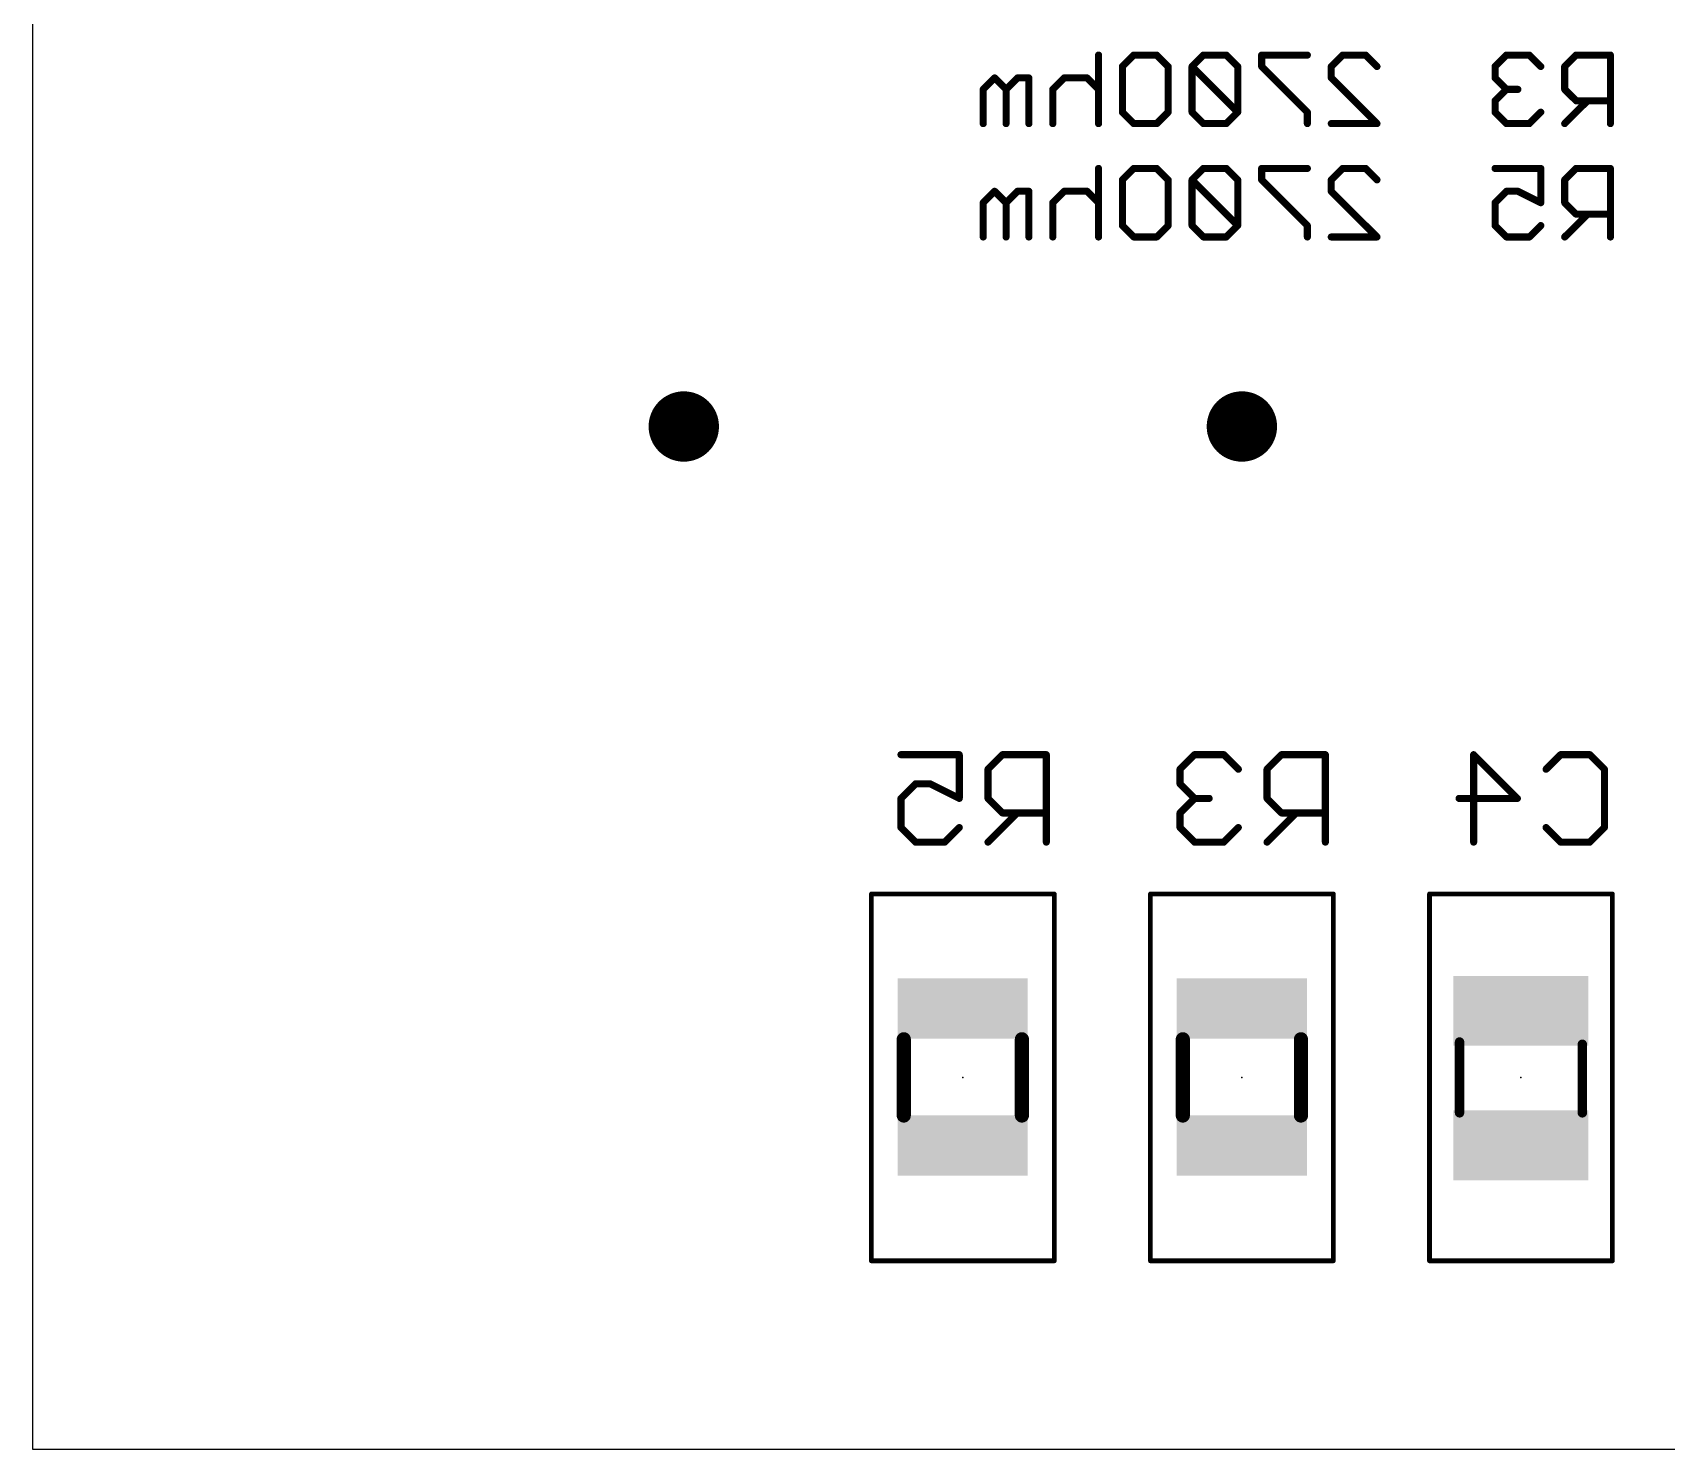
# Model space of a CAD drawing. Extents: x -7 to 70, y 0 to 116.
# Drawn here: x 0 to 17.56, y 0 to 15.24 of the extents above; entities that cross this region are included whole.
import ezdxf

# ---------------------------------------------------------------- set-up
doc = ezdxf.new("R2010")
doc.units = 0
for name, color, linetype in [('18', 94, 'CONTINUOUS'), ('20', 178, 'CONTINUOUS'), ('22', 250, 'CONTINUOUS'), ('24', 178, 'CONTINUOUS'), ('26', 250, 'CONTINUOUS'), ('40', 174, 'CONTINUOUS'), ('52', 6, 'CONTINUOUS')]:
    doc.layers.add(name, color=color, linetype=linetype)

# ---------------------------------------------------------------- blocks, each defined once
blk = doc.blocks.new('RECT')
blk.add_solid([(-0.5, -0.5), (0.5, -0.5), (-0.5, 0.5), (0.5, 0.5)])
blk = doc.blocks.new('ROUNDV')
at = {"const_width": 0.5}
blk.add_lwpolyline([(0, -0.25, 1), (0, 0.25, 1), (0, -0.25)], format="xyb", dxfattribs=at)

msp = doc.modelspace()

# ---------------------------------------------------------------- linework, layer by layer
at = {"layer": '20'}
for p, q in [((0, 0), (0, 47)), ((50.5, 0), (0, 0))]:
    msp.add_line(p, q, dxfattribs=at)
at = {"layer": '24'}
for p in [(10, 4), (13, 4), (16, 4)]:
    msp.add_point(p, dxfattribs=at)
at = {"layer": '26', "const_width": 0.0762}
for points in [[(11.4587, 14.9945), (11.4587, 14.2573)], [(11.7157, 14.8717), (11.8385, 14.9945)], [(11.8385, 14.9945), (12.0843, 14.9945)], [(12.0843, 14.9945), (12.2071, 14.8717)], [(12.5869, 14.9945), (12.4641, 14.8717)], [(12.8327, 14.9945), (12.5869, 14.9945)], [(12.9556, 14.8717), (12.8327, 14.9945)], [(13.704, 14.9945), (13.2125, 14.9945)], [(13.2125, 14.9945), (13.2125, 14.8717)], [(13.9609, 14.8717), (14.0838, 14.9945)], [(14.0838, 14.9945), (14.3295, 14.9945)], [(14.3295, 14.9945), (14.4524, 14.8717)], [(15.8449, 14.9945), (15.722, 14.8717)], [(16.0906, 14.9945), (15.8449, 14.9945)], [(16.2135, 14.8717), (16.0906, 14.9945)], [(16.5933, 14.9945), (16.4704, 14.8717)], [(16.9619, 14.9945), (16.5933, 14.9945)], [(16.9619, 14.2573), (16.9619, 14.9945)], [(10.3417, 14.7488), (10.2188, 14.6259)], [(10.4646, 14.6259), (10.3417, 14.7488)], [(10.5874, 14.7488), (10.4646, 14.6259)], [(10.7103, 14.7488), (10.5874, 14.7488)], [(10.7103, 14.2573), (10.7103, 14.7488)], [(11.0901, 14.7488), (10.9672, 14.6259)], [(11.3359, 14.7488), (11.0901, 14.7488)], [(11.4587, 14.6259), (11.3359, 14.7488)], [(11.7157, 14.3802), (11.7157, 14.8717)], [(12.2071, 14.8717), (12.2071, 14.3802)], [(12.4641, 14.8717), (12.4641, 14.3802)], [(12.9556, 14.3802), (12.4641, 14.8717)], [(12.9556, 14.3802), (12.9556, 14.8717)], [(13.2125, 14.8717), (13.704, 14.3802)], [(13.9609, 14.7488), (13.9609, 14.8717)], [(14.4524, 14.2573), (13.9609, 14.7488)], [(15.722, 14.8717), (15.722, 14.7488)], [(15.722, 14.7488), (15.8449, 14.6259)], [(16.4704, 14.8717), (16.4704, 14.6259)], [(10.2188, 14.6259), (10.2188, 14.2573)], [(10.4646, 14.6259), (10.4646, 14.2573)], [(10.9672, 14.6259), (10.9672, 14.2573)], [(15.8449, 14.6259), (15.722, 14.503)], [(15.8449, 14.6259), (15.9677, 14.6259)], [(16.4704, 14.6259), (16.5933, 14.503)], [(11.8385, 14.2573), (11.7157, 14.3802)], [(12.2071, 14.3802), (12.0843, 14.2573)], [(12.4641, 14.3802), (12.5869, 14.2573)], [(12.8327, 14.2573), (12.9556, 14.3802)], [(13.704, 14.3802), (13.704, 14.2573)], [(15.722, 14.503), (15.722, 14.3802)], [(15.722, 14.3802), (15.8449, 14.2573)], [(16.0906, 14.2573), (16.2135, 14.3802)], [(16.7162, 14.503), (16.4704, 14.2573)], [(16.5933, 14.503), (16.9619, 14.503)], [(12.0843, 14.2573), (11.8385, 14.2573)], [(12.5869, 14.2573), (12.8327, 14.2573)], [(13.9609, 14.2573), (14.4524, 14.2573)], [(15.8449, 14.2573), (16.0906, 14.2573)], [(11.4587, 13.7753), (11.4587, 13.0381)], [(11.7157, 13.6525), (11.8385, 13.7753)], [(11.8385, 13.7753), (12.0843, 13.7753)], [(12.0843, 13.7753), (12.2071, 13.6525)], [(12.5869, 13.7753), (12.4641, 13.6525)], [(12.8327, 13.7753), (12.5869, 13.7753)], [(12.9556, 13.6525), (12.8327, 13.7753)], [(13.704, 13.7753), (13.2125, 13.7753)], [(13.2125, 13.7753), (13.2125, 13.6525)], [(13.9609, 13.6525), (14.0838, 13.7753)], [(14.0838, 13.7753), (14.3295, 13.7753)], [(14.3295, 13.7753), (14.4524, 13.6525)], [(15.722, 13.7753), (16.2135, 13.7753)], [(16.2135, 13.7753), (16.2135, 13.4067)], [(16.5933, 13.7753), (16.4704, 13.6525)], [(16.9619, 13.7753), (16.5933, 13.7753)], [(16.9619, 13.0381), (16.9619, 13.7753)], [(10.3417, 13.5296), (10.2188, 13.4067)], [(10.4646, 13.4067), (10.3417, 13.5296)], [(10.5874, 13.5296), (10.4646, 13.4067)], [(10.7103, 13.5296), (10.5874, 13.5296)], [(10.7103, 13.0381), (10.7103, 13.5296)], [(11.0901, 13.5296), (10.9672, 13.4067)], [(11.3359, 13.5296), (11.0901, 13.5296)], [(11.4587, 13.4067), (11.3359, 13.5296)], [(11.7157, 13.161), (11.7157, 13.6525)], [(12.2071, 13.6525), (12.2071, 13.161)], [(12.4641, 13.6525), (12.4641, 13.161)], [(12.9556, 13.161), (12.4641, 13.6525)], [(12.9556, 13.161), (12.9556, 13.6525)], [(13.2125, 13.6525), (13.704, 13.161)], [(13.9609, 13.5296), (13.9609, 13.6525)], [(14.4524, 13.0381), (13.9609, 13.5296)], [(15.8449, 13.5296), (15.722, 13.4067)], [(15.9677, 13.5296), (15.8449, 13.5296)], [(16.2135, 13.4067), (15.9677, 13.5296)], [(16.4704, 13.6525), (16.4704, 13.4067)], [(10.2188, 13.4067), (10.2188, 13.0381)], [(10.4646, 13.4067), (10.4646, 13.0381)], [(10.9672, 13.4067), (10.9672, 13.0381)], [(15.722, 13.4067), (15.722, 13.161)], [(16.4704, 13.4067), (16.5933, 13.2838)], [(11.8385, 13.0381), (11.7157, 13.161)], [(12.2071, 13.161), (12.0843, 13.0381)], [(12.4641, 13.161), (12.5869, 13.0381)], [(12.8327, 13.0381), (12.9556, 13.161)], [(13.704, 13.161), (13.704, 13.0381)], [(15.722, 13.161), (15.8449, 13.0381)], [(16.0906, 13.0381), (16.2135, 13.161)], [(16.7162, 13.2838), (16.4704, 13.0381)], [(16.5933, 13.2838), (16.9619, 13.2838)], [(12.0843, 13.0381), (11.8385, 13.0381)], [(12.5869, 13.0381), (12.8327, 13.0381)], [(13.9609, 13.0381), (14.4524, 13.0381)], [(15.8449, 13.0381), (16.0906, 13.0381)], [(9.3348, 7.4707), (9.9619, 7.4707)], [(9.9619, 7.4707), (9.9619, 7.0004)], [(10.4271, 7.4707), (10.2704, 7.3139)], [(10.8974, 7.4707), (10.4271, 7.4707)], [(10.8974, 6.5301), (10.8974, 7.4707)], [(12.4916, 7.4707), (12.3348, 7.3139)], [(12.8051, 7.4707), (12.4916, 7.4707)], [(12.9619, 7.3139), (12.8051, 7.4707)], [(13.4271, 7.4707), (13.2704, 7.3139)], [(13.8974, 7.4707), (13.4271, 7.4707)], [(13.8974, 6.5301), (13.8974, 7.4707)], [(15.4916, 6.5301), (15.4916, 7.4707)], [(15.4916, 7.4707), (15.9619, 7.0004)], [(16.2704, 7.3139), (16.4271, 7.4707)], [(16.4271, 7.4707), (16.7407, 7.4707)], [(16.7407, 7.4707), (16.8974, 7.3139)], [(10.2704, 7.3139), (10.2704, 7.0004)], [(12.3348, 7.3139), (12.3348, 7.1572)], [(13.2704, 7.3139), (13.2704, 7.0004)], [(16.8974, 7.3139), (16.8974, 6.6869)], [(9.4916, 7.1572), (9.3348, 7.0004)], [(9.3348, 7.0004), (9.3348, 6.6869)], [(9.6484, 7.1572), (9.4916, 7.1572)], [(9.9619, 7.0004), (9.6484, 7.1572)], [(10.2704, 7.0004), (10.4271, 6.8436)], [(12.3348, 7.1572), (12.4916, 7.0004)], [(12.4916, 7.0004), (12.3348, 6.8436)], [(12.4916, 7.0004), (12.6484, 7.0004)], [(13.2704, 7.0004), (13.4271, 6.8436)], [(15.9619, 7.0004), (15.3348, 7.0004)], [(10.5839, 6.8436), (10.2704, 6.5301)], [(10.4271, 6.8436), (10.8974, 6.8436)], [(12.3348, 6.8436), (12.3348, 6.6869)], [(13.5839, 6.8436), (13.2704, 6.5301)], [(13.4271, 6.8436), (13.8974, 6.8436)], [(9.3348, 6.6869), (9.4916, 6.5301)], [(9.8051, 6.5301), (9.9619, 6.6869)], [(12.3348, 6.6869), (12.4916, 6.5301)], [(12.8051, 6.5301), (12.9619, 6.6869)], [(16.4271, 6.5301), (16.2704, 6.6869)], [(16.8974, 6.6869), (16.7407, 6.5301)], [(9.4916, 6.5301), (9.8051, 6.5301)], [(12.4916, 6.5301), (12.8051, 6.5301)], [(16.7407, 6.5301), (16.4271, 6.5301)]]:
    msp.add_lwpolyline(points, dxfattribs=at)
at = {"layer": '26', "const_width": 0.0381}
for points in [[(11.4778, 14.9945, 1), (11.4397, 14.9945)], [(11.8385, 15.0136, 1), (11.8385, 14.9755)], [(11.852, 14.9811, 1), (11.8251, 15.008)], [(12.0977, 15.008, 1), (12.0708, 14.9811)], [(12.0843, 14.9755, 1), (12.0843, 15.0136)], [(12.5869, 15.0136, 1), (12.5869, 14.9755)], [(12.6004, 14.9811, 1), (12.5735, 15.008)], [(12.8462, 15.008, 1), (12.8192, 14.9811)], [(12.8327, 14.9755, 1), (12.8327, 15.0136)], [(13.2125, 15.0136, 1), (13.2125, 14.9755)], [(13.2315, 14.9945, 1), (13.1934, 14.9945)], [(13.704, 14.9755, 1), (13.704, 15.0136)], [(14.0838, 15.0136, 1), (14.0838, 14.9755)], [(14.0973, 14.9811, 1), (14.0703, 15.008)], [(14.343, 15.008, 1), (14.3161, 14.9811)], [(14.3295, 14.9755, 1), (14.3295, 15.0136)], [(15.8449, 15.0136, 1), (15.8449, 14.9755)], [(15.8583, 14.9811, 1), (15.8314, 15.008)], [(16.1041, 15.008, 1), (16.0771, 14.9811)], [(16.0906, 14.9755, 1), (16.0906, 15.0136)], [(16.5933, 15.0136, 1), (16.5933, 14.9755)], [(16.6068, 14.9811, 1), (16.5798, 15.008)], [(16.9809, 14.9945, 1), (16.9428, 14.9945)], [(16.9619, 14.9755, 1), (16.9619, 15.0136)], [(10.3552, 14.7623, 1), (10.3282, 14.7353)], [(10.3552, 14.7353, 1), (10.3282, 14.7623)], [(10.5874, 14.7678, 1), (10.5874, 14.7297)], [(10.6009, 14.7353, 1), (10.574, 14.7623)], [(10.7294, 14.7488, 1), (10.6913, 14.7488)], [(10.7103, 14.7297, 1), (10.7103, 14.7678)], [(11.0901, 14.7678, 1), (11.0901, 14.7297)], [(11.1036, 14.7353, 1), (11.0766, 14.7623)], [(11.3493, 14.7623, 1), (11.3224, 14.7353)], [(11.3359, 14.7297, 1), (11.3359, 14.7678)], [(11.7347, 14.8717, 1), (11.6966, 14.8717)], [(11.7022, 14.8851, 1), (11.7291, 14.8582)], [(12.2262, 14.8717, 1), (12.1881, 14.8717)], [(12.1937, 14.8582, 1), (12.2206, 14.8851)], [(12.4831, 14.8717, 1), (12.445, 14.8717)], [(12.4775, 14.8851, 1), (12.4506, 14.8582)], [(12.4506, 14.8851, 1), (12.4775, 14.8582)], [(12.9746, 14.8717, 1), (12.9365, 14.8717)], [(12.9421, 14.8582, 1), (12.969, 14.8851)], [(13.226, 14.8851, 1), (13.199, 14.8582)], [(13.1934, 14.8717, 1), (13.2315, 14.8717)], [(13.9474, 14.8851, 1), (13.9744, 14.8582)], [(13.9744, 14.7623, 1), (13.9474, 14.7353)], [(13.98, 14.8717, 1), (13.9419, 14.8717)], [(13.9419, 14.7488, 1), (13.98, 14.7488)], [(14.4389, 14.8582, 1), (14.4659, 14.8851)], [(15.7411, 14.8717, 1), (15.703, 14.8717)], [(15.7085, 14.8851, 1), (15.7355, 14.8582)], [(15.7355, 14.7623, 1), (15.7085, 14.7353)], [(15.703, 14.7488, 1), (15.7411, 14.7488)], [(16.2, 14.8582, 1), (16.227, 14.8851)], [(16.4895, 14.8717, 1), (16.4514, 14.8717)], [(16.4569, 14.8851, 1), (16.4839, 14.8582)], [(10.2379, 14.6259, 1), (10.1998, 14.6259)], [(10.2054, 14.6394, 1), (10.2323, 14.6124)], [(10.4836, 14.6259, 1), (10.4455, 14.6259)], [(10.4511, 14.6394, 1), (10.478, 14.6124)], [(10.4511, 14.6124, 1), (10.478, 14.6394)], [(10.9863, 14.6259, 1), (10.9482, 14.6259)], [(10.9538, 14.6394, 1), (10.9807, 14.6124)], [(11.4453, 14.6124, 1), (11.4722, 14.6394)], [(15.8449, 14.645, 1), (15.8449, 14.6069)], [(15.8583, 14.6124, 1), (15.8314, 14.6394)], [(15.8314, 14.6124, 1), (15.8583, 14.6394)], [(15.9677, 14.6069, 1), (15.9677, 14.645)], [(16.4839, 14.6394, 1), (16.4569, 14.6124)], [(16.4514, 14.6259, 1), (16.4895, 14.6259)], [(11.7291, 14.3936, 1), (11.7022, 14.3667)], [(12.2206, 14.3667, 1), (12.1937, 14.3936)], [(12.4775, 14.3936, 1), (12.4506, 14.3667)], [(12.969, 14.3667, 1), (12.9421, 14.3936)], [(12.9421, 14.3667, 1), (12.969, 14.3936)], [(13.723, 14.3802, 1), (13.6849, 14.3802)], [(13.6905, 14.3667, 1), (13.7174, 14.3936)], [(15.7411, 14.503, 1), (15.703, 14.503)], [(15.7085, 14.5165, 1), (15.7355, 14.4896)], [(15.7355, 14.3936, 1), (15.7085, 14.3667)], [(16.227, 14.3667, 1), (16.2, 14.3936)], [(16.5933, 14.5221, 1), (16.5933, 14.484)], [(16.5798, 14.4896, 1), (16.6068, 14.5165)], [(16.7296, 14.4896, 1), (16.7027, 14.5165)], [(16.9619, 14.484, 1), (16.9619, 14.5221)], [(10.1998, 14.2573, 1), (10.2379, 14.2573)], [(10.4455, 14.2573, 1), (10.4836, 14.2573)], [(10.6913, 14.2573, 1), (10.7294, 14.2573)], [(10.9482, 14.2573, 1), (10.9863, 14.2573)], [(11.4397, 14.2573, 1), (11.4778, 14.2573)], [(11.6966, 14.3802, 1), (11.7347, 14.3802)], [(11.8385, 14.2764, 1), (11.8385, 14.2383)], [(11.8251, 14.2438, 1), (11.852, 14.2708)], [(12.0708, 14.2708, 1), (12.0977, 14.2438)], [(12.0843, 14.2383, 1), (12.0843, 14.2764)], [(12.1881, 14.3802, 1), (12.2262, 14.3802)], [(12.445, 14.3802, 1), (12.4831, 14.3802)], [(12.5869, 14.2764, 1), (12.5869, 14.2383)], [(12.5735, 14.2438, 1), (12.6004, 14.2708)], [(12.8192, 14.2708, 1), (12.8462, 14.2438)], [(12.8327, 14.2383, 1), (12.8327, 14.2764)], [(12.9365, 14.3802, 1), (12.9746, 14.3802)], [(13.6849, 14.2573, 1), (13.723, 14.2573)], [(13.9609, 14.2764, 1), (13.9609, 14.2383)], [(14.4389, 14.2438, 1), (14.4659, 14.2708)], [(14.4524, 14.2383, 1), (14.4524, 14.2764)], [(15.703, 14.3802, 1), (15.7411, 14.3802)], [(15.8449, 14.2764, 1), (15.8449, 14.2383)], [(15.8314, 14.2438, 1), (15.8583, 14.2708)], [(16.0771, 14.2708, 1), (16.1041, 14.2438)], [(16.0906, 14.2383, 1), (16.0906, 14.2764)], [(16.4569, 14.2708, 1), (16.4839, 14.2438)], [(16.9428, 14.2573, 1), (16.9809, 14.2573)], [(11.4778, 13.7753, 1), (11.4397, 13.7753)], [(11.8385, 13.7944, 1), (11.8385, 13.7563)], [(11.852, 13.7619, 1), (11.8251, 13.7888)], [(12.0977, 13.7888, 1), (12.0708, 13.7619)], [(12.0843, 13.7563, 1), (12.0843, 13.7944)], [(12.5869, 13.7944, 1), (12.5869, 13.7563)], [(12.6004, 13.7619, 1), (12.5735, 13.7888)], [(12.8462, 13.7888, 1), (12.8192, 13.7619)], [(12.8327, 13.7563, 1), (12.8327, 13.7944)], [(13.2125, 13.7944, 1), (13.2125, 13.7563)], [(13.2315, 13.7753, 1), (13.1934, 13.7753)], [(13.704, 13.7563, 1), (13.704, 13.7944)], [(14.0838, 13.7944, 1), (14.0838, 13.7563)], [(14.0973, 13.7619, 1), (14.0703, 13.7888)], [(14.343, 13.7888, 1), (14.3161, 13.7619)], [(14.3295, 13.7563, 1), (14.3295, 13.7944)], [(15.722, 13.7944, 1), (15.722, 13.7563)], [(16.2325, 13.7753, 1), (16.1944, 13.7753)], [(16.2135, 13.7563, 1), (16.2135, 13.7944)], [(16.5933, 13.7944, 1), (16.5933, 13.7563)], [(16.6068, 13.7619, 1), (16.5798, 13.7888)], [(16.9809, 13.7753, 1), (16.9428, 13.7753)], [(16.9619, 13.7563, 1), (16.9619, 13.7944)], [(10.3552, 13.5431, 1), (10.3282, 13.5161)], [(10.3552, 13.5161, 1), (10.3282, 13.5431)], [(10.5874, 13.5486, 1), (10.5874, 13.5105)], [(10.6009, 13.5161, 1), (10.574, 13.5431)], [(10.7294, 13.5296, 1), (10.6913, 13.5296)], [(10.7103, 13.5105, 1), (10.7103, 13.5486)], [(11.0901, 13.5486, 1), (11.0901, 13.5105)], [(11.1036, 13.5161, 1), (11.0766, 13.5431)], [(11.3493, 13.5431, 1), (11.3224, 13.5161)], [(11.3359, 13.5105, 1), (11.3359, 13.5486)], [(11.7347, 13.6525, 1), (11.6966, 13.6525)], [(11.7022, 13.6659, 1), (11.7291, 13.639)], [(12.2262, 13.6525, 1), (12.1881, 13.6525)], [(12.1937, 13.639, 1), (12.2206, 13.6659)], [(12.4831, 13.6525, 1), (12.445, 13.6525)], [(12.4775, 13.6659, 1), (12.4506, 13.639)], [(12.4506, 13.6659, 1), (12.4775, 13.639)], [(12.9746, 13.6525, 1), (12.9365, 13.6525)], [(12.9421, 13.639, 1), (12.969, 13.6659)], [(13.226, 13.6659, 1), (13.199, 13.639)], [(13.1934, 13.6525, 1), (13.2315, 13.6525)], [(13.9474, 13.6659, 1), (13.9744, 13.639)], [(13.9744, 13.5431, 1), (13.9474, 13.5161)], [(13.98, 13.6525, 1), (13.9419, 13.6525)], [(13.9419, 13.5296, 1), (13.98, 13.5296)], [(14.4389, 13.639, 1), (14.4659, 13.6659)], [(15.8449, 13.5486, 1), (15.8449, 13.5105)], [(15.8583, 13.5161, 1), (15.8314, 13.5431)], [(15.9763, 13.5466, 1), (15.9592, 13.5125)], [(15.9677, 13.5105, 1), (15.9677, 13.5486)], [(16.4895, 13.6525, 1), (16.4514, 13.6525)], [(16.4569, 13.6659, 1), (16.4839, 13.639)], [(10.2379, 13.4067, 1), (10.1998, 13.4067)], [(10.2054, 13.4202, 1), (10.2323, 13.3932)], [(10.4836, 13.4067, 1), (10.4455, 13.4067)], [(10.4511, 13.4202, 1), (10.478, 13.3932)], [(10.4511, 13.3932, 1), (10.478, 13.4202)], [(10.9863, 13.4067, 1), (10.9482, 13.4067)], [(10.9538, 13.4202, 1), (10.9807, 13.3932)], [(11.4453, 13.3932, 1), (11.4722, 13.4202)], [(15.7411, 13.4067, 1), (15.703, 13.4067)], [(15.7085, 13.4202, 1), (15.7355, 13.3932)], [(16.1944, 13.4067, 1), (16.2325, 13.4067)], [(16.205, 13.3897, 1), (16.222, 13.4238)], [(16.4839, 13.4202, 1), (16.4569, 13.3932)], [(16.4514, 13.4067, 1), (16.4895, 13.4067)], [(11.7291, 13.1744, 1), (11.7022, 13.1475)], [(11.6966, 13.161, 1), (11.7347, 13.161)], [(12.1881, 13.161, 1), (12.2262, 13.161)], [(12.2206, 13.1475, 1), (12.1937, 13.1744)], [(12.4775, 13.1744, 1), (12.4506, 13.1475)], [(12.445, 13.161, 1), (12.4831, 13.161)], [(12.9365, 13.161, 1), (12.9746, 13.161)], [(12.969, 13.1475, 1), (12.9421, 13.1744)], [(12.9421, 13.1475, 1), (12.969, 13.1744)], [(13.723, 13.161, 1), (13.6849, 13.161)], [(13.6905, 13.1475, 1), (13.7174, 13.1744)], [(15.7355, 13.1744, 1), (15.7085, 13.1475)], [(15.703, 13.161, 1), (15.7411, 13.161)], [(16.227, 13.1475, 1), (16.2, 13.1744)], [(16.5933, 13.3029, 1), (16.5933, 13.2648)], [(16.5798, 13.2704, 1), (16.6068, 13.2973)], [(16.7296, 13.2704, 1), (16.7027, 13.2973)], [(16.9619, 13.2648, 1), (16.9619, 13.3029)], [(10.1998, 13.0381, 1), (10.2379, 13.0381)], [(10.4455, 13.0381, 1), (10.4836, 13.0381)], [(10.6913, 13.0381, 1), (10.7294, 13.0381)], [(10.9482, 13.0381, 1), (10.9863, 13.0381)], [(11.4397, 13.0381, 1), (11.4778, 13.0381)], [(11.8385, 13.0572, 1), (11.8385, 13.0191)], [(11.8251, 13.0246, 1), (11.852, 13.0516)], [(12.0708, 13.0516, 1), (12.0977, 13.0246)], [(12.0843, 13.0191, 1), (12.0843, 13.0572)], [(12.5869, 13.0572, 1), (12.5869, 13.0191)], [(12.5735, 13.0246, 1), (12.6004, 13.0516)], [(12.8192, 13.0516, 1), (12.8462, 13.0246)], [(12.8327, 13.0191, 1), (12.8327, 13.0572)], [(13.6849, 13.0381, 1), (13.723, 13.0381)], [(13.9609, 13.0572, 1), (13.9609, 13.0191)], [(14.4389, 13.0246, 1), (14.4659, 13.0516)], [(14.4524, 13.0191, 1), (14.4524, 13.0572)], [(15.8449, 13.0572, 1), (15.8449, 13.0191)], [(15.8314, 13.0246, 1), (15.8583, 13.0516)], [(16.0771, 13.0516, 1), (16.1041, 13.0246)], [(16.0906, 13.0191, 1), (16.0906, 13.0572)], [(16.4569, 13.0516, 1), (16.4839, 13.0246)], [(16.9428, 13.0381, 1), (16.9809, 13.0381)], [(9.3348, 7.4898, 1), (9.3348, 7.4517)], [(9.9809, 7.4707, 1), (9.9428, 7.4707)], [(9.9619, 7.4517, 1), (9.9619, 7.4898)], [(10.4271, 7.4898, 1), (10.4271, 7.4517)], [(10.4406, 7.4572, 1), (10.4136, 7.4842)], [(10.9165, 7.4707, 1), (10.8784, 7.4707)], [(10.8974, 7.4517, 1), (10.8974, 7.4898)], [(12.4916, 7.4898, 1), (12.4916, 7.4517)], [(12.5051, 7.4572, 1), (12.4781, 7.4842)], [(12.8186, 7.4842, 1), (12.7917, 7.4572)], [(12.8051, 7.4517, 1), (12.8051, 7.4898)], [(13.4271, 7.4898, 1), (13.4271, 7.4517)], [(13.4406, 7.4572, 1), (13.4136, 7.4842)], [(13.9165, 7.4707, 1), (13.8784, 7.4707)], [(13.8974, 7.4517, 1), (13.8974, 7.4898)], [(15.5107, 7.4707, 1), (15.4726, 7.4707)], [(15.5051, 7.4842, 1), (15.4781, 7.4572)], [(16.4271, 7.4898, 1), (16.4271, 7.4517)], [(16.4406, 7.4572, 1), (16.4136, 7.4842)], [(16.7541, 7.4842, 1), (16.7272, 7.4572)], [(16.7407, 7.4517, 1), (16.7407, 7.4898)], [(10.2894, 7.3139, 1), (10.2513, 7.3139)], [(10.2569, 7.3274, 1), (10.2838, 7.3005)], [(12.3539, 7.3139, 1), (12.3158, 7.3139)], [(12.3214, 7.3274, 1), (12.3483, 7.3005)], [(12.9484, 7.3005, 1), (12.9754, 7.3274)], [(13.2894, 7.3139, 1), (13.2513, 7.3139)], [(13.2569, 7.3274, 1), (13.2838, 7.3005)], [(16.2569, 7.3274, 1), (16.2838, 7.3005)], [(16.9165, 7.3139, 1), (16.8784, 7.3139)], [(16.8839, 7.3005, 1), (16.9109, 7.3274)], [(9.3539, 7.0004, 1), (9.3158, 7.0004)], [(9.3214, 7.0139, 1), (9.3483, 6.9869)], [(9.4916, 7.1762, 1), (9.4916, 7.1381)], [(9.5051, 7.1437, 1), (9.4781, 7.1706)], [(9.6569, 7.1742, 1), (9.6398, 7.1401)], [(9.6484, 7.1381, 1), (9.6484, 7.1762)], [(9.9534, 6.9834, 1), (9.9704, 7.0174)], [(10.2838, 7.0139, 1), (10.2569, 6.9869)], [(12.3158, 7.1572, 1), (12.3539, 7.1572)], [(12.3483, 7.1706, 1), (12.3214, 7.1437)], [(12.4916, 7.0194, 1), (12.4916, 6.9813)], [(12.5051, 6.9869, 1), (12.4781, 7.0139)], [(12.4781, 6.9869, 1), (12.5051, 7.0139)], [(12.6484, 6.9813, 1), (12.6484, 7.0194)], [(13.2838, 7.0139, 1), (13.2569, 6.9869)], [(15.3348, 7.0194, 1), (15.3348, 6.9813)], [(15.9484, 6.9869, 1), (15.9754, 7.0139)], [(15.9619, 6.9813, 1), (15.9619, 7.0194)], [(9.9428, 7.0004, 1), (9.9809, 7.0004)], [(10.2513, 7.0004, 1), (10.2894, 7.0004)], [(10.4271, 6.8627, 1), (10.4271, 6.8246)], [(10.4136, 6.8302, 1), (10.4406, 6.8571)], [(10.5974, 6.8302, 1), (10.5704, 6.8571)], [(10.8974, 6.8246, 1), (10.8974, 6.8627)], [(12.3539, 6.8436, 1), (12.3158, 6.8436)], [(12.3214, 6.8571, 1), (12.3483, 6.8302)], [(13.2513, 7.0004, 1), (13.2894, 7.0004)], [(13.4271, 6.8627, 1), (13.4271, 6.8246)], [(13.4136, 6.8302, 1), (13.4406, 6.8571)], [(13.5974, 6.8302, 1), (13.5704, 6.8571)], [(13.8974, 6.8246, 1), (13.8974, 6.8627)], [(9.3158, 6.6869, 1), (9.3539, 6.6869)], [(9.3483, 6.7003, 1), (9.3214, 6.6734)], [(9.9754, 6.6734, 1), (9.9484, 6.7003)], [(12.3158, 6.6869, 1), (12.3539, 6.6869)], [(12.3483, 6.7003, 1), (12.3214, 6.6734)], [(12.9754, 6.6734, 1), (12.9484, 6.7003)], [(16.2838, 6.7003, 1), (16.2569, 6.6734)], [(16.8784, 6.6869, 1), (16.9165, 6.6869)], [(16.9109, 6.6734, 1), (16.8839, 6.7003)], [(9.4916, 6.5492, 1), (9.4916, 6.5111)], [(9.4781, 6.5166, 1), (9.5051, 6.5436)], [(9.7917, 6.5436, 1), (9.8186, 6.5166)], [(9.8051, 6.5111, 1), (9.8051, 6.5492)], [(10.2569, 6.5436, 1), (10.2838, 6.5166)], [(10.8784, 6.5301, 1), (10.9165, 6.5301)], [(12.4916, 6.5492, 1), (12.4916, 6.5111)], [(12.4781, 6.5166, 1), (12.5051, 6.5436)], [(12.7917, 6.5436, 1), (12.8186, 6.5166)], [(12.8051, 6.5111, 1), (12.8051, 6.5492)], [(13.2569, 6.5436, 1), (13.2838, 6.5166)], [(13.8784, 6.5301, 1), (13.9165, 6.5301)], [(15.4726, 6.5301, 1), (15.5107, 6.5301)], [(16.4271, 6.5492, 1), (16.4271, 6.5111)], [(16.4136, 6.5166, 1), (16.4406, 6.5436)], [(16.7272, 6.5436, 1), (16.7541, 6.5166)], [(16.7407, 6.5111, 1), (16.7407, 6.5492)]]:
    msp.add_lwpolyline(points, format="xyb", dxfattribs=at)
at = {"layer": '40', "const_width": 0.0508}
for points in [[(9.017, 5.973), (9.017, 2.027)], [(10.983, 5.973), (9.017, 5.973)], [(10.983, 2.027), (10.983, 5.973)], [(12.017, 5.973), (12.017, 2.027)], [(13.983, 5.973), (12.017, 5.973)], [(13.983, 2.027), (13.983, 5.973)], [(15.017, 5.973), (15.017, 2.027)], [(16.983, 5.973), (15.017, 5.973)], [(16.983, 2.027), (16.983, 5.973)], [(9.017, 2.027), (10.983, 2.027)], [(12.017, 2.027), (13.983, 2.027)], [(15.017, 2.027), (16.983, 2.027)]]:
    msp.add_lwpolyline(points, dxfattribs=at)
at = {"layer": '40', "const_width": 0.0254}
for points in [[(9.0297, 5.973, 1), (9.0043, 5.973)], [(9.017, 5.9857, 1), (9.017, 5.9603)], [(10.9957, 5.973, 1), (10.9703, 5.973)], [(10.983, 5.9603, 1), (10.983, 5.9857)], [(12.0297, 5.973, 1), (12.0043, 5.973)], [(12.017, 5.9857, 1), (12.017, 5.9603)], [(13.9957, 5.973, 1), (13.9703, 5.973)], [(13.983, 5.9603, 1), (13.983, 5.9857)], [(15.0297, 5.973, 1), (15.0043, 5.973)], [(15.017, 5.9857, 1), (15.017, 5.9603)], [(16.9957, 5.973, 1), (16.9703, 5.973)], [(16.983, 5.9603, 1), (16.983, 5.9857)], [(9.017, 2.0397, 1), (9.017, 2.0143)], [(9.0043, 2.027, 1), (9.0297, 2.027)], [(10.9703, 2.027, 1), (10.9957, 2.027)], [(10.983, 2.0143, 1), (10.983, 2.0397)], [(12.017, 2.0397, 1), (12.017, 2.0143)], [(12.0043, 2.027, 1), (12.0297, 2.027)], [(13.9703, 2.027, 1), (13.9957, 2.027)], [(13.983, 2.0143, 1), (13.983, 2.0397)], [(15.017, 2.0397, 1), (15.017, 2.0143)], [(15.0043, 2.027, 1), (15.0297, 2.027)], [(16.9703, 2.027, 1), (16.9957, 2.027)], [(16.983, 2.0143, 1), (16.983, 2.0397)]]:
    msp.add_lwpolyline(points, format="xyb", dxfattribs=at)
at = {"layer": '52'}
for points, const_width in [([(9.365, 4.41), (9.365, 3.59)], 0.1524), ([(10.635, 4.41), (10.635, 3.59)], 0.1524), ([(12.365, 4.41), (12.365, 3.59)], 0.1524), ([(13.635, 4.41), (13.635, 3.59)], 0.1524), ([(15.34, 4.381), (15.34, 3.619)], 0.1016), ([(16.66, 4.356), (16.66, 3.619)], 0.1016)]:
    msp.add_lwpolyline(points, dxfattribs=dict(at, const_width=const_width))
for points, const_width in [([(9.4031, 4.41, 1), (9.3269, 4.41)], 0.0762), ([(10.6731, 4.41, 1), (10.5969, 4.41)], 0.0762), ([(12.4031, 4.41, 1), (12.3269, 4.41)], 0.0762), ([(13.6731, 4.41, 1), (13.5969, 4.41)], 0.0762), ([(15.3654, 4.381, 1), (15.3146, 4.381)], 0.0508), ([(16.6854, 4.356, 1), (16.6346, 4.356)], 0.0508), ([(9.3269, 3.59, 1), (9.4031, 3.59)], 0.0762), ([(10.5969, 3.59, 1), (10.6731, 3.59)], 0.0762), ([(12.3269, 3.59, 1), (12.4031, 3.59)], 0.0762), ([(13.5969, 3.59, 1), (13.6731, 3.59)], 0.0762), ([(15.3146, 3.619, 1), (15.3654, 3.619)], 0.0508), ([(16.6346, 3.619, 1), (16.6854, 3.619)], 0.0508)]:
    msp.add_lwpolyline(points, format="xyb", dxfattribs=dict(at, const_width=const_width))

# ---------------------------------------------------------------- block references
at = {"layer": '18', "xscale": 0.7564, "yscale": 0.7564}
for p in [(7, 11), (13, 11)]:
    msp.add_blockref('ROUNDV', p, dxfattribs=at)
at = {"layer": '22', "xscale": 0.65, "yscale": 1.4, "rotation": 270}
for p in [(9.9985, 4.7418), (12.9985, 4.7418), (9.9985, 3.2686), (12.9985, 3.2686)]:
    msp.add_blockref('RECT', p, dxfattribs=at)
at = {"layer": '52', "xscale": 0.7501, "yscale": 1.4501, "rotation": 270}
for p in [(15.9989, 4.7172), (15.9989, 3.2694)]:
    msp.add_blockref('RECT', p, dxfattribs=at)

doc.saveas('drawing.dxf')
